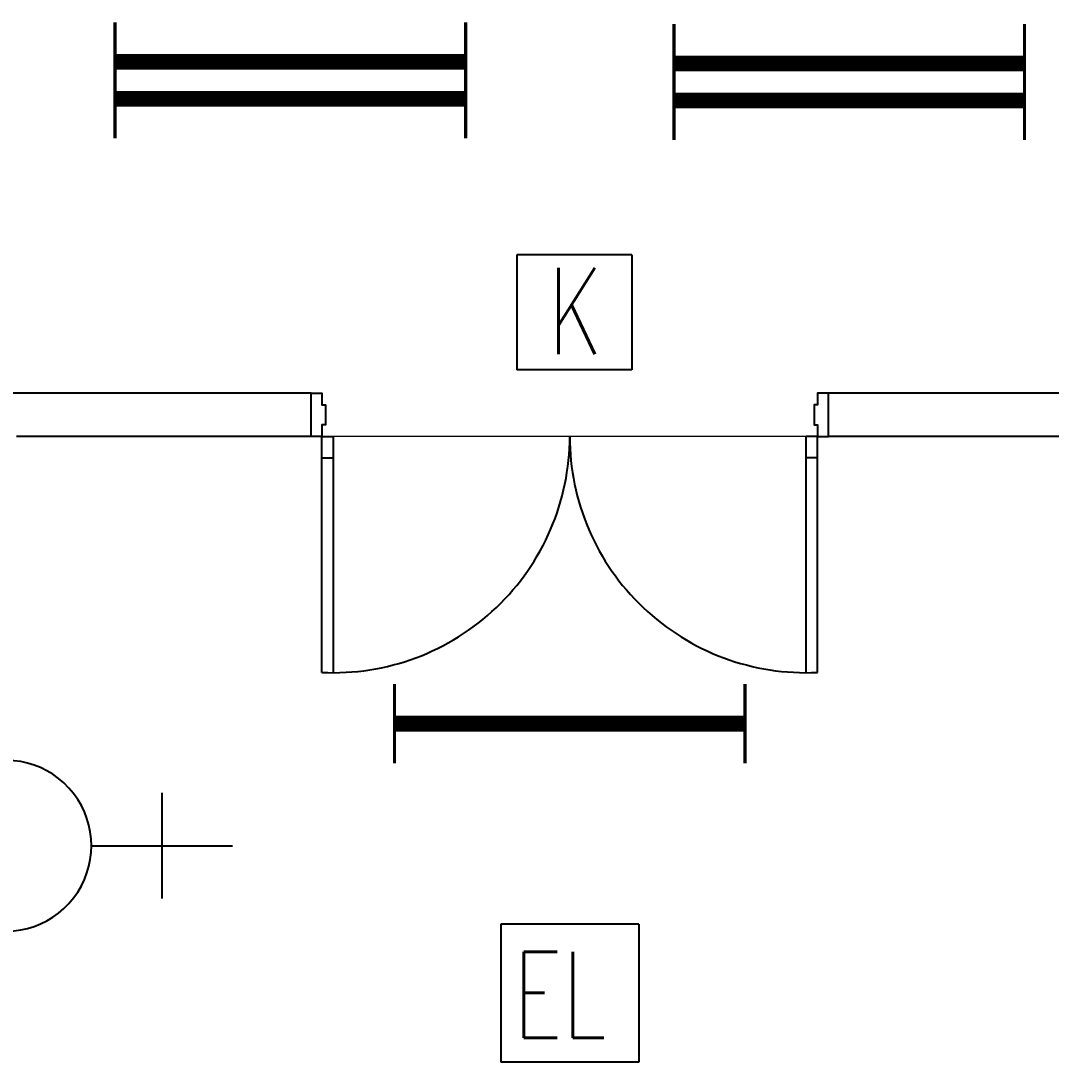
# Model space of a CAD drawing. Header units: inches. Extents: x 16928 to 514628, y -1471 to 241387.
# Drawn here: x 59304 to 62889, y 35432 to 39057 of the extents above; entities that cross this region are included whole.
import ezdxf

# ---------------------------------------------------------------- set-up
doc = ezdxf.new("R2010")
doc.units = ezdxf.units.IN
doc.header["$MEASUREMENT"] = 0
doc.layers.add('CORRIDOR', color=8, linetype='Continuous', lineweight=20)
for name, color, linetype in [('DOOR', 2, 'Continuous'), ('DR', 9, 'Continuous'), ('dxt_text', 4, 'Continuous'), ('ELECT', 6, 'Continuous'), ('FITTING', 8, 'Continuous'), ('TB', 8, 'Continuous'), ('WALL', 1, 'Continuous')]:
    doc.layers.add(name, color=color, linetype=linetype)
doc.styles.add('ROMANS', font='ROMANS', dxfattribs={"width": 0.7})

# ---------------------------------------------------------------- blocks, each defined once
blk = doc.blocks.new('A$C64615766')
at = {"layer": 'CORRIDOR', "color": 2}
blk.add_line((1722.5, 822.5), (77.5, 822.5), dxfattribs=at)
at = {"layer": 'DR', "color": 3}
for p, q in [((0, 822.5), (0, 972.5)), ((1800, 822.5), (1800, 972.5))]:
    blk.add_line(p, q, dxfattribs=at)
at = {"layer": 'DR'}
for p, q in [((37.5, 822.5), (77.5, 822.5)), ((37.5, 1), (37.5, 822.5)), ((77.5, 0), (77.5, 822.5)), ((1762.5, 822.5), (1722.5, 822.5)), ((1722.5, 0), (1722.5, 822.5)), ((1762.5, 1), (1762.5, 822.5)), ((37.5, 747.5), (77.5, 747.5)), ((1762.5, 747.5), (1722.5, 747.5))]:
    blk.add_line(p, q, dxfattribs=at)
for points in [[(0, 972.5), (37.5, 972.5), (37.5, 932.5), (50, 932.5), (50, 862.5), (37.5, 862.5), (37.5, 822.5), (0, 822.5)], [(1800, 972.5), (1762.5, 972.5), (1762.5, 932.5), (1750, 932.5), (1750, 862.5), (1762.5, 862.5), (1762.5, 822.5), (1800, 822.5)]]:
    blk.add_lwpolyline(points, dxfattribs=at)
at = {"layer": 'DR', "color": 8}
for centre, start, end in [((77.5, 822.5), 267.2126, 0.0001), ((1722.5, 822.5), 179.9999, 272.7874)]:
    blk.add_arc(centre, 822.5, start, end, dxfattribs=at)
blk = doc.blocks.new('1 X 8W EL')
at = {"layer": 'ELECT', "color": 6}
for p, q in [((-240, 240), (-240, -240)), ((240, 240), (-240, 240)), ((240, 240), (240, -240)), ((240, -240), (-240, -240))]:
    blk.add_line(p, q, dxfattribs=at)
at = {"layer": 'ELECT', "color": 6, "style": 'ROMANS', "width": 0.7}
blk.add_text('EL', height=300, dxfattribs=at).set_placement((-196.2, -155.6))
blk = doc.blocks.new('YBC 2X36')
at = {"layer": 'FITTING', "color": 3}
for points, const_width in [([(-610, 200.9), (-610, -74.3)], 10.9), ([(610, 200.9), (610, -84.2)], 10.9), ([(-610, 63.3), (610, 63.3)], 54.6), ([(-610, 72.1), (-610, -203.2)], 10.9), ([(610, 72.1), (610, -203.2)], 10.9), ([(-610, -65.5), (610, -65.5)], 54.6)]:
    blk.add_lwpolyline(points, dxfattribs=dict(at, const_width=const_width))
blk = doc.blocks.new('YBC 1X36')
at = {"layer": 'FITTING', "color": 3}
for points, const_width in [([(-610, 137.6), (-610, -137.6)], 10.9), ([(610, 137.6), (610, -137.6)], 10.9), ([(-610, 0), (610, 0)], 54.6)]:
    blk.add_lwpolyline(points, dxfattribs=dict(at, const_width=const_width))
blk = doc.blocks.new('1 X 8W KELUAR')
at = {"layer": 'ELECT', "color": 5}
for p, q in [((-160, 161), (-160, -240)), ((240, 161), (-160, 161)), ((240, 160), (240, -240)), ((240, -240), (-160, -240))]:
    blk.add_line(p, q, dxfattribs=at)
at = {"layer": 'ELECT', "color": 5, "style": 'ROMANS', "width": 0.7}
blk.add_text('K', height=300, dxfattribs=at).set_placement((-50.3, -185.3))
blk = doc.blocks.new('13A SSO 300mm')
at = {"layer": 'ELECT', "color": 6}
for p, q in [((0, 413.8), (0, 904.4)), ((-184, 659.1), (184, 659.1)), ((-297.4, 0), (297.4, 0))]:
    blk.add_line(p, q, dxfattribs=at)
blk.add_arc((0, 116.3), 297.4, 336.9763, 203.0237, dxfattribs=at)

msp = doc.modelspace()

# ---------------------------------------------------------------- linework, layer by layer
at = {"layer": 'WALL'}
for p, q in [((60313.6, 37760.5), (54988.6, 37760.5)), ((63138.6, 37760.5), (62113.6, 37760.5)), ((60313.6, 37610.5), (59288.6, 37610.5)), ((63138.6, 37610.5), (62113.6, 37610.5))]:
    msp.add_line(p, q, dxfattribs=at)

# ---------------------------------------------------------------- block references
at = {"layer": 'DOOR', "ltscale": 2000}
msp.add_blockref('A$C64615766', (60313.6, 36788), dxfattribs=at)
at = {"layer": 'dxt_text'}
for name, p in [('YBC 2X36', (60241.3, 38850.7)), ('YBC 2X36', (62186.3, 38845.7)), ('1 X 8W KELUAR', (61189.3, 38082)), ('YBC 1X36', (61213.6, 36610.5)), ('1 X 8W EL', (61213.6, 35672.1))]:
    msp.add_blockref(name, p, dxfattribs=at)
at = {"layer": 'TB', "color": 6, "linetype": 'Continuous', "rotation": 270}
msp.add_blockref('13A SSO 300mm', (59135.4, 36185.5), dxfattribs=at)

doc.saveas('drawing.dxf')
